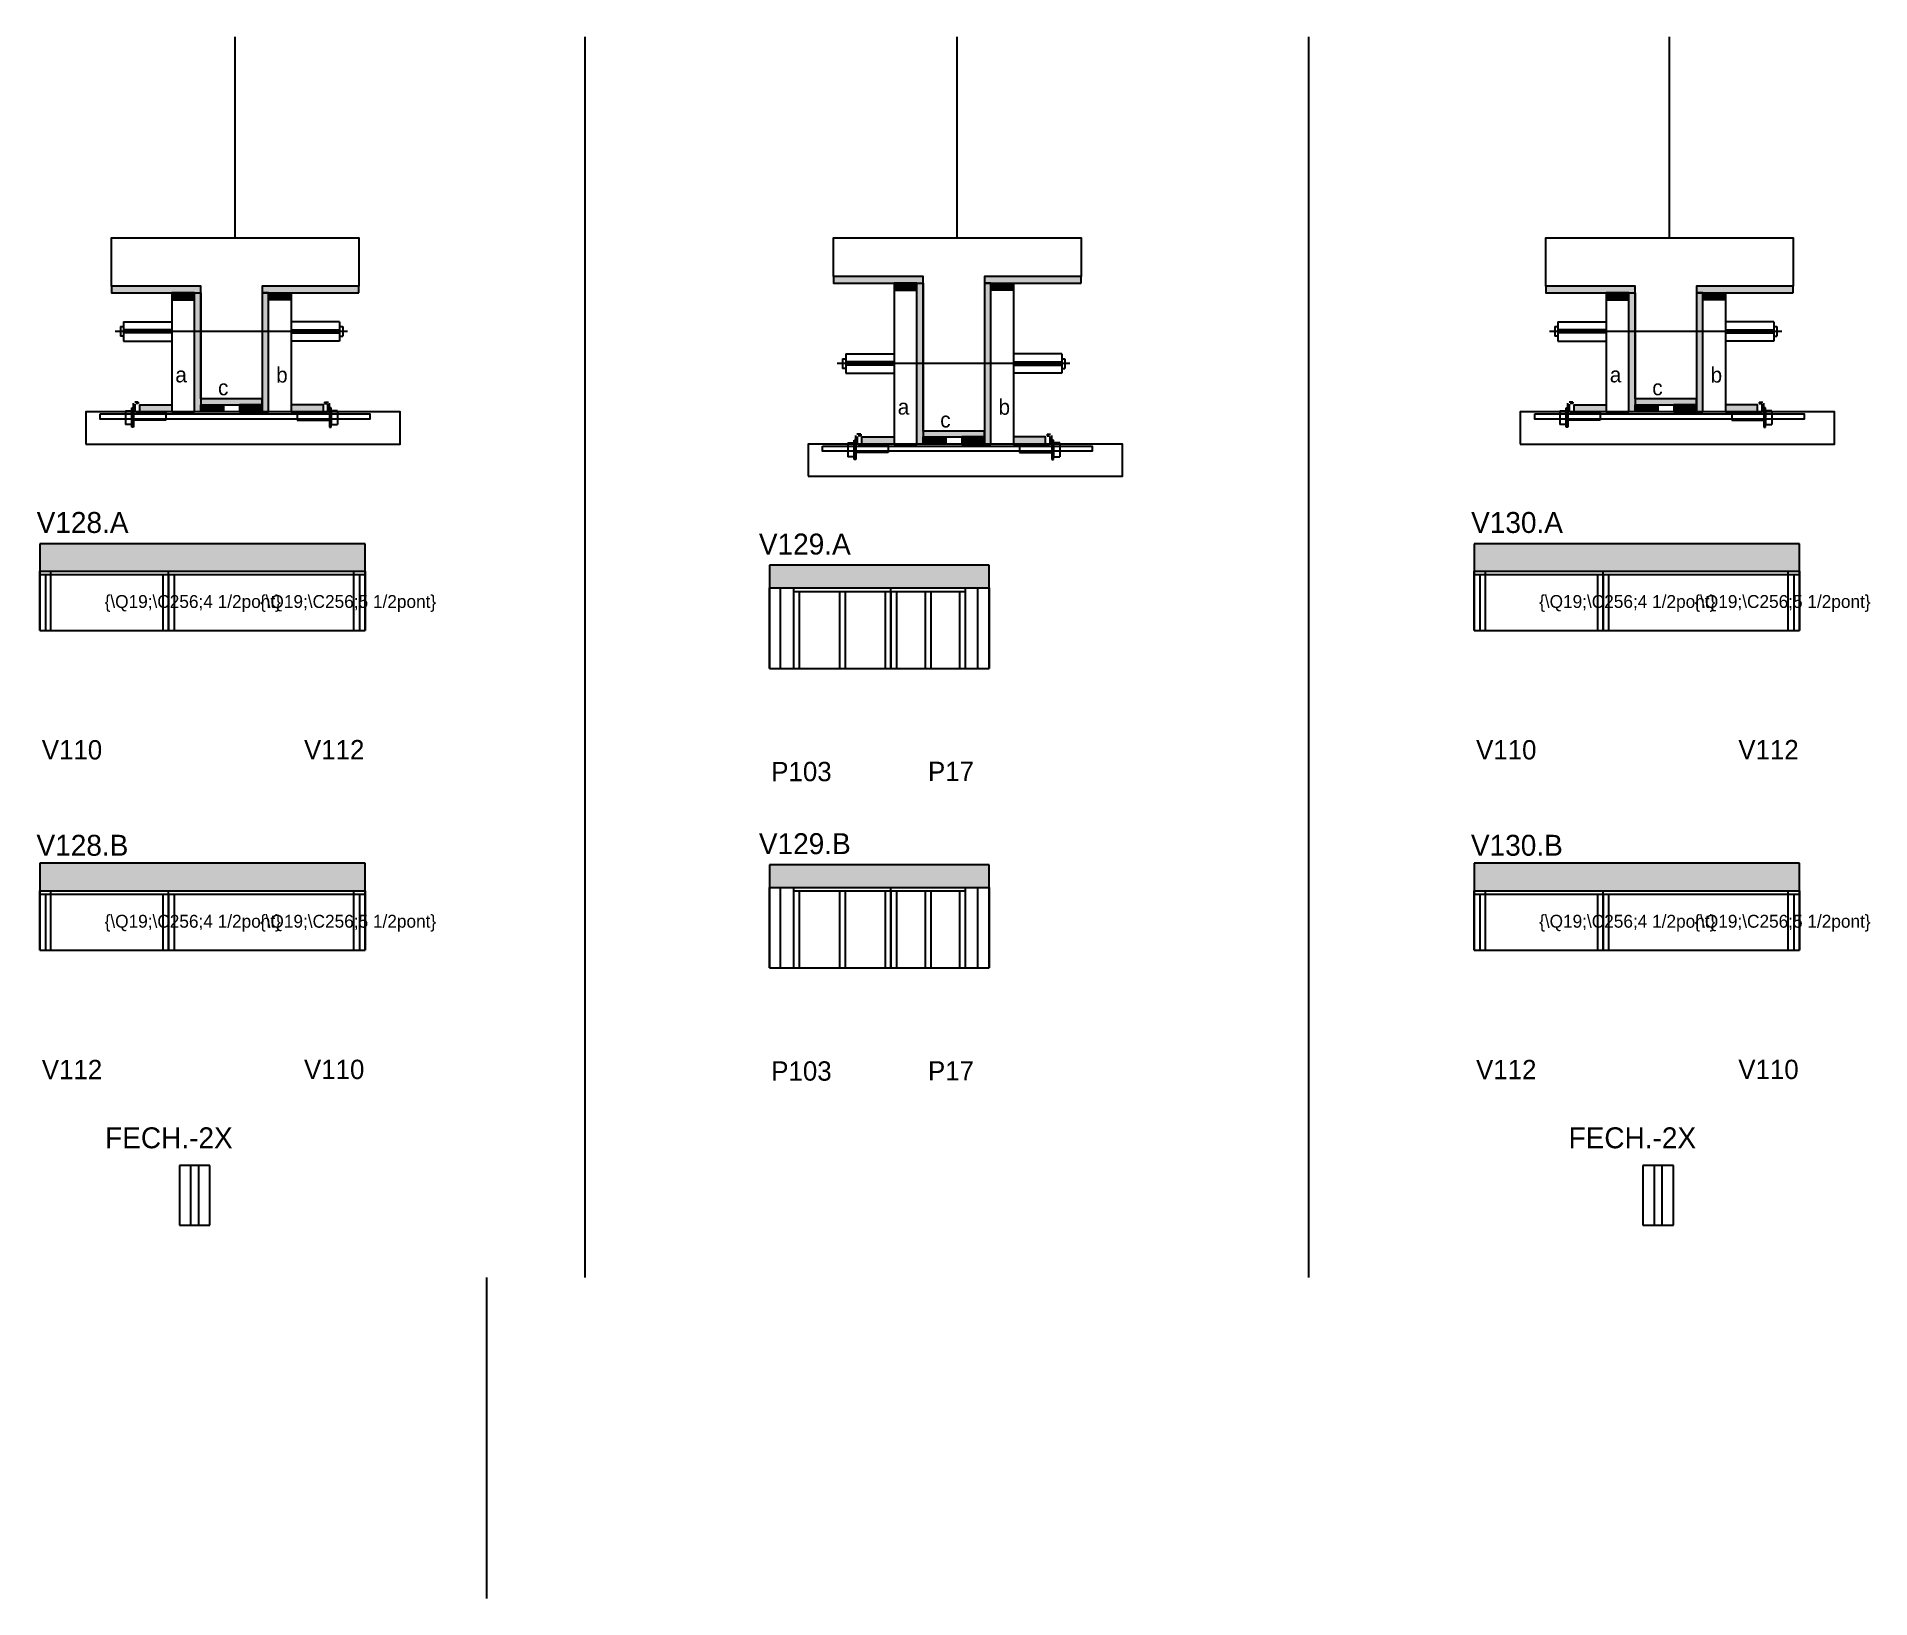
# Model space of a CAD drawing. Header units: metres. Extents: x 3316 to 4455, y 10209 to 11179.
import ezdxf

# ---------------------------------------------------------------- set-up
doc = ezdxf.new("R2010")
doc.units = ezdxf.units.M
for name, color, linetype in [('5', 7, 'Continuous'), ('barrote', 7, 'Continuous'), ('CONCRETO', 7, 'Continuous'), ('COTA', 7, 'Continuous'), ('detalhes', 7, 'Continuous'), ('Hachura', 7, 'Continuous'), ('Madeira', 7, 'Continuous'), ('Painéis', 7, 'Continuous'), ('presilha', 7, 'Continuous'), ('SARR_2.2x7', 7, 'Continuous'), ('SARR_3.5x7', 7, 'Continuous'), ('SCO-___-LAJ', 7, 'Continuous'), ('TENSOR', 7, 'Continuous'), ('texto', 7, 'Continuous'), ('Texto Seção', 7, 'Continuous')]:
    doc.layers.add(name, color=color, linetype=linetype)

msp = doc.modelspace()

# ---------------------------------------------------------------- hatches: boundary and pattern name
at = {"layer": 'COTA'}
h = msp.add_hatch(color=7, dxfattribs=at)
h.dxf.hatch_style = 1
h.paths.add_polyline_path([(3520.1, 10863.6), (3318.1, 10863.6), (3318.1, 10863.6), (3318.1, 10846.6), (3318.1, 10846.6), (3520.1, 10846.6), (3520.1, 10846.6), (3520.1, 10863.6)])
h = msp.add_hatch(color=7, dxfattribs=at)
h.dxf.hatch_style = 1
h.paths.add_polyline_path([(4410.7, 10863.6), (4208.7, 10863.6), (4208.7, 10863.6), (4208.7, 10846.6), (4208.7, 10846.6), (4410.7, 10846.6), (4410.7, 10846.6), (4410.7, 10863.6)])
h = msp.add_hatch(color=7, dxfattribs=at)
h.dxf.hatch_style = 1
h.paths.add_polyline_path([(3907.6, 10850.2), (3771.1, 10850.2), (3771.1, 10850.2), (3771.1, 10836.2), (3771.1, 10836.2), (3907.6, 10836.2), (3907.6, 10836.2), (3907.6, 10850.2)])
h = msp.add_hatch(color=7, dxfattribs=at)
h.dxf.hatch_style = 1
h.paths.add_polyline_path([(3520.1, 10665.1), (3318.1, 10665.1), (3318.1, 10665.1), (3318.1, 10648.1), (3318.1, 10648.1), (3520.1, 10648.1), (3520.1, 10648.1), (3520.1, 10665.1)])
h = msp.add_hatch(color=7, dxfattribs=at)
h.dxf.hatch_style = 1
h.paths.add_polyline_path([(3907.6, 10664.1), (3771.1, 10664.1), (3771.1, 10664.1), (3771.1, 10650.1), (3771.1, 10650.1), (3907.6, 10650.1), (3907.6, 10650.1), (3907.6, 10664.1)])
h = msp.add_hatch(color=7, dxfattribs=at)
h.dxf.hatch_style = 1
h.paths.add_polyline_path([(4410.7, 10665.1), (4208.7, 10665.1), (4208.7, 10665.1), (4208.7, 10648.1), (4208.7, 10648.1), (4410.7, 10648.1), (4410.7, 10648.1), (4410.7, 10665.1)])
at = {"layer": 'Hachura'}
h = msp.add_hatch(color=7, dxfattribs=at)
h.dxf.hatch_style = 1
h.paths.add_polyline_path([(3418.2, 11019.5), (3418.2, 11023.5), (3418.2, 11023.5), (3362.6, 11023.5), (3362.6, 11023.5), (3362.6, 11019.5), (3362.6, 11019.5), (3418.2, 11019.5)])
h = msp.add_hatch(color=7, dxfattribs=at)
h.dxf.hatch_style = 1
h.paths.add_polyline_path([(3516.2, 11019.5), (3516.2, 11023.5), (3516.2, 11023.5), (3456.2, 11023.5), (3456.2, 11023.5), (3456.2, 11019.5), (3456.2, 11019.5), (3516.2, 11019.5)])
h = msp.add_hatch(color=7, dxfattribs=at)
h.dxf.hatch_style = 1
h.paths.add_polyline_path([(3866.6, 11025.5), (3866.6, 11029.5), (3866.6, 11029.5), (3811, 11029.5), (3811, 11029.5), (3811, 11025.5), (3811, 11025.5), (3866.6, 11025.5)])
h = msp.add_hatch(color=7, dxfattribs=at)
h.dxf.hatch_style = 1
h.paths.add_polyline_path([(3862.6, 11021.1), (3862.6, 11025.5), (3862.6, 11025.5), (3848.6, 11025.5), (3848.6, 11025.5), (3848.6, 11021.1), (3848.6, 11021.1), (3862.6, 11021.1)])
h = msp.add_hatch(color=7, dxfattribs=at)
h.dxf.hatch_style = 1
h.paths.add_polyline_path([(3862.6, 11025.5), (3866.6, 11025.5), (3866.6, 11025.5), (3866.6, 10925.5), (3866.6, 10925.5), (3862.6, 10925.5), (3862.6, 10925.5), (3862.6, 11025.5)])
h = msp.add_hatch(color=7, dxfattribs=at)
h.dxf.hatch_style = 1
h.paths.add_polyline_path([(3964.6, 11025.5), (3964.6, 11029.5), (3964.6, 11029.5), (3904.6, 11029.5), (3904.6, 11029.5), (3904.6, 11025.5), (3904.6, 11025.5), (3964.6, 11025.5)])
h = msp.add_hatch(color=7, dxfattribs=at)
h.dxf.hatch_style = 1
h.paths.add_polyline_path([(3908.6, 11025.5), (3904.6, 11025.5), (3904.6, 11025.5), (3904.6, 10925.5), (3904.6, 10925.5), (3908.6, 10925.5), (3908.6, 10925.5), (3908.6, 11025.5)])
h = msp.add_hatch(color=7, dxfattribs=at)
h.dxf.hatch_style = 1
h.paths.add_polyline_path([(3908.6, 11021.1), (3908.6, 11025.5), (3908.6, 11025.5), (3922.6, 11025.5), (3922.6, 11025.5), (3922.6, 11021.1), (3922.6, 11021.1), (3908.6, 11021.1)])
h = msp.add_hatch(color=7, dxfattribs=at)
h.dxf.hatch_style = 1
h.paths.add_polyline_path([(4308.7, 11019.5), (4308.7, 11023.5), (4308.7, 11023.5), (4253.1, 11023.5), (4253.1, 11023.5), (4253.1, 11019.5), (4253.1, 11019.5), (4308.7, 11019.5)])
h = msp.add_hatch(color=7, dxfattribs=at)
h.dxf.hatch_style = 1
h.paths.add_polyline_path([(4406.7, 11019.5), (4406.7, 11023.5), (4406.7, 11023.5), (4346.7, 11023.5), (4346.7, 11023.5), (4346.7, 11019.5), (4346.7, 11019.5), (4406.7, 11019.5)])
h = msp.add_hatch(color=7, dxfattribs=at)
h.dxf.hatch_style = 1
h.paths.add_polyline_path([(3414.2, 11015.1), (3414.2, 11019.5), (3414.2, 11019.5), (3400.2, 11019.5), (3400.2, 11019.5), (3400.2, 11015.1), (3400.2, 11015.1), (3414.2, 11015.1)])
h = msp.add_hatch(color=7, dxfattribs=at)
h.dxf.hatch_style = 1
h.paths.add_polyline_path([(3414.2, 11019.5), (3418.2, 11019.5), (3418.2, 11019.5), (3418.2, 10945.5), (3418.2, 10945.5), (3414.2, 10945.5), (3414.2, 10945.5), (3414.2, 11019.5)])
h = msp.add_hatch(color=7, dxfattribs=at)
h.dxf.hatch_style = 1
h.paths.add_polyline_path([(3460.2, 11019.5), (3456.2, 11019.5), (3456.2, 11019.5), (3456.2, 10945.5), (3456.2, 10945.5), (3460.2, 10945.5), (3460.2, 10945.5), (3460.2, 11019.5)])
h = msp.add_hatch(color=7, dxfattribs=at)
h.dxf.hatch_style = 1
h.paths.add_polyline_path([(3460.2, 11015.1), (3460.2, 11019.5), (3460.2, 11019.5), (3474.2, 11019.5), (3474.2, 11019.5), (3474.2, 11015.1), (3474.2, 11015.1), (3460.2, 11015.1)])
h = msp.add_hatch(color=7, dxfattribs=at)
h.dxf.hatch_style = 1
h.paths.add_polyline_path([(4304.7, 11015.1), (4304.7, 11019.5), (4304.7, 11019.5), (4290.7, 11019.5), (4290.7, 11019.5), (4290.7, 11015.1), (4290.7, 11015.1), (4304.7, 11015.1)])
h = msp.add_hatch(color=7, dxfattribs=at)
h.dxf.hatch_style = 1
h.paths.add_polyline_path([(4304.7, 11019.5), (4308.7, 11019.5), (4308.7, 11019.5), (4308.7, 10945.5), (4308.7, 10945.5), (4304.7, 10945.5), (4304.7, 10945.5), (4304.7, 11019.5)])
h = msp.add_hatch(color=7, dxfattribs=at)
h.dxf.hatch_style = 1
h.paths.add_polyline_path([(4350.7, 11019.5), (4346.7, 11019.5), (4346.7, 11019.5), (4346.7, 10945.5), (4346.7, 10945.5), (4350.7, 10945.5), (4350.7, 10945.5), (4350.7, 11019.5)])
h = msp.add_hatch(color=7, dxfattribs=at)
h.dxf.hatch_style = 1
h.paths.add_polyline_path([(4350.7, 11015.1), (4350.7, 11019.5), (4350.7, 11019.5), (4364.7, 11019.5), (4364.7, 11019.5), (4364.7, 11015.1), (4364.7, 11015.1), (4350.7, 11015.1)])
h = msp.add_hatch(color=7, dxfattribs=at)
h.dxf.hatch_style = 1
h.paths.add_polyline_path([(3456.2, 10949.9), (3456.2, 10953.5), (3456.2, 10953.5), (3418.2, 10953.5), (3418.2, 10953.5), (3418.2, 10949.9), (3418.2, 10949.9), (3456.2, 10949.9)])
h = msp.add_hatch(color=7, dxfattribs=at)
h.dxf.hatch_style = 1
h.paths.add_polyline_path([(4346.7, 10949.9), (4346.7, 10953.5), (4346.7, 10953.5), (4308.7, 10953.5), (4308.7, 10953.5), (4308.7, 10949.9), (4308.7, 10949.9), (4346.7, 10949.9)])
h = msp.add_hatch(color=7, dxfattribs=at)
h.dxf.hatch_style = 1
h.paths.add_polyline_path([(3380.2, 10945.5), (3380.2, 10949.9), (3380.2, 10949.9), (3400.2, 10949.9), (3400.2, 10949.9), (3400.2, 10945.5), (3400.2, 10945.5), (3380.2, 10945.5)])
h = msp.add_hatch(color=7, dxfattribs=at)
h.dxf.hatch_style = 1
h.paths.add_polyline_path([(3418.2, 10945.5), (3418.2, 10949.9), (3418.2, 10949.9), (3432.2, 10949.9), (3432.2, 10949.9), (3432.2, 10945.5), (3432.2, 10945.5), (3418.2, 10945.5)])
h = msp.add_hatch(color=7, dxfattribs=at)
h.dxf.hatch_style = 1
h.paths.add_polyline_path([(3456.2, 10945.5), (3456.2, 10949.9), (3456.2, 10949.9), (3442.2, 10949.9), (3442.2, 10949.9), (3442.2, 10945.5), (3442.2, 10945.5), (3456.2, 10945.5)])
h = msp.add_hatch(color=7, dxfattribs=at)
h.dxf.hatch_style = 1
h.paths.add_polyline_path([(3494.2, 10945.5), (3494.2, 10949.9), (3494.2, 10949.9), (3474.2, 10949.9), (3474.2, 10949.9), (3474.2, 10945.5), (3474.2, 10945.5), (3494.2, 10945.5)])
h = msp.add_hatch(color=7, dxfattribs=at)
h.dxf.hatch_style = 1
h.paths.add_polyline_path([(4270.7, 10945.5), (4270.7, 10949.9), (4270.7, 10949.9), (4290.7, 10949.9), (4290.7, 10949.9), (4290.7, 10945.5), (4290.7, 10945.5), (4270.7, 10945.5)])
h = msp.add_hatch(color=7, dxfattribs=at)
h.dxf.hatch_style = 1
h.paths.add_polyline_path([(4308.7, 10945.5), (4308.7, 10949.9), (4308.7, 10949.9), (4322.7, 10949.9), (4322.7, 10949.9), (4322.7, 10945.5), (4322.7, 10945.5), (4308.7, 10945.5)])
h = msp.add_hatch(color=7, dxfattribs=at)
h.dxf.hatch_style = 1
h.paths.add_polyline_path([(4346.7, 10945.5), (4346.7, 10949.9), (4346.7, 10949.9), (4332.7, 10949.9), (4332.7, 10949.9), (4332.7, 10945.5), (4332.7, 10945.5), (4346.7, 10945.5)])
h = msp.add_hatch(color=7, dxfattribs=at)
h.dxf.hatch_style = 1
h.paths.add_polyline_path([(4384.7, 10945.5), (4384.7, 10949.9), (4384.7, 10949.9), (4364.7, 10949.9), (4364.7, 10949.9), (4364.7, 10945.5), (4364.7, 10945.5), (4384.7, 10945.5)])
h = msp.add_hatch(color=7, dxfattribs=at)
h.dxf.hatch_style = 1
h.paths.add_polyline_path([(3828.6, 10925.5), (3828.6, 10929.9), (3828.6, 10929.9), (3848.6, 10929.9), (3848.6, 10929.9), (3848.6, 10925.5), (3848.6, 10925.5), (3828.6, 10925.5)])
h = msp.add_hatch(color=7, dxfattribs=at)
h.dxf.hatch_style = 1
h.paths.add_polyline_path([(3904.6, 10929.9), (3904.6, 10933.5), (3904.6, 10933.5), (3866.6, 10933.5), (3866.6, 10933.5), (3866.6, 10929.9), (3866.6, 10929.9), (3904.6, 10929.9)])
h = msp.add_hatch(color=7, dxfattribs=at)
h.dxf.hatch_style = 1
h.paths.add_polyline_path([(3866.6, 10925.5), (3866.6, 10929.9), (3866.6, 10929.9), (3880.6, 10929.9), (3880.6, 10929.9), (3880.6, 10925.5), (3880.6, 10925.5), (3866.6, 10925.5)])
h = msp.add_hatch(color=7, dxfattribs=at)
h.dxf.hatch_style = 1
h.paths.add_polyline_path([(3904.6, 10925.5), (3904.6, 10929.9), (3904.6, 10929.9), (3890.6, 10929.9), (3890.6, 10929.9), (3890.6, 10925.5), (3890.6, 10925.5), (3904.6, 10925.5)])
h = msp.add_hatch(color=7, dxfattribs=at)
h.dxf.hatch_style = 1
h.paths.add_polyline_path([(3942.6, 10925.5), (3942.6, 10929.9), (3942.6, 10929.9), (3922.6, 10929.9), (3922.6, 10929.9), (3922.6, 10925.5), (3922.6, 10925.5), (3942.6, 10925.5)])

# ---------------------------------------------------------------- linework, layer by layer
at = {"color": 7, "lineweight": 25}
for p, q in [((3368.2, 10998.5), (3368.2, 10992.5)), ((3368.2, 10998.5), (3370.2, 10998.5)), ((3370.2, 11001.5), (3370.2, 10989.5)), ((3370.2, 11001.5), (3400.2, 11001.5)), ((3504.2, 11001.5), (3474.2, 11001.5)), ((3504.2, 11001.5), (3504.2, 10989.5)), ((3504.2, 10998.5), (3506.2, 10998.5)), ((3506.2, 10998.5), (3506.2, 10992.5)), ((4258.7, 10998.5), (4258.7, 10992.5)), ((4258.7, 10998.5), (4260.7, 10998.5)), ((4260.7, 11001.5), (4260.7, 10989.5)), ((4260.7, 11001.5), (4290.7, 11001.5)), ((4394.7, 11001.5), (4364.7, 11001.5)), ((4394.7, 11001.5), (4394.7, 10989.5)), ((4394.7, 10998.5), (4396.7, 10998.5)), ((4396.7, 10998.5), (4396.7, 10992.5)), ((3370.2, 10992.5), (3368.2, 10992.5)), ((3400.2, 10996.5), (3370.2, 10996.5)), ((3400.2, 10994.5), (3370.2, 10994.5)), ((3370.2, 10989.5), (3400.2, 10989.5)), ((3474.2, 10996.5), (3504.2, 10996.5)), ((3474.2, 10994.5), (3504.2, 10994.5)), ((3504.2, 10989.5), (3474.2, 10989.5)), ((3504.2, 10992.5), (3506.2, 10992.5)), ((4260.7, 10992.5), (4258.7, 10992.5)), ((4290.7, 10996.5), (4260.7, 10996.5)), ((4290.7, 10994.5), (4260.7, 10994.5)), ((4260.7, 10989.5), (4290.7, 10989.5)), ((4364.7, 10996.5), (4394.7, 10996.5)), ((4364.7, 10994.5), (4394.7, 10994.5)), ((4394.7, 10989.5), (4364.7, 10989.5)), ((4394.7, 10992.5), (4396.7, 10992.5)), ((3816.6, 10978.5), (3816.6, 10972.5)), ((3816.6, 10978.5), (3818.6, 10978.5)), ((3818.6, 10981.5), (3818.6, 10969.5)), ((3818.6, 10981.5), (3848.6, 10981.5)), ((3848.6, 10976.5), (3818.6, 10976.5)), ((3952.6, 10981.5), (3922.6, 10981.5)), ((3922.6, 10976.5), (3952.6, 10976.5)), ((3952.6, 10981.5), (3952.6, 10969.5)), ((3952.6, 10978.5), (3954.6, 10978.5)), ((3954.6, 10978.5), (3954.6, 10972.5)), ((3818.6, 10972.5), (3816.6, 10972.5)), ((3848.6, 10974.5), (3818.6, 10974.5)), ((3818.6, 10969.5), (3848.6, 10969.5)), ((3922.6, 10974.5), (3952.6, 10974.5)), ((3952.6, 10969.5), (3922.6, 10969.5)), ((3952.6, 10972.5), (3954.6, 10972.5)), ((3595.6, 10208.5), (3595.6, 10407.8))]:
    msp.add_line(p, q, dxfattribs=at)
at = {"layer": 'barrote', "color": 7, "lineweight": 25}
for points in [[(3346.7, 10925.5), (3541.9, 10925.5), (3541.9, 10945.5), (3346.7, 10945.5)], [(4237.3, 10925.5), (4432.5, 10925.5), (4432.5, 10945.5), (4237.3, 10945.5)], [(3795.2, 10905.5), (3990.4, 10905.5), (3990.4, 10925.5), (3795.2, 10925.5)]]:
    msp.add_lwpolyline(points, close=True, dxfattribs=at)
at = {"layer": 'CONCRETO', "color": 7, "lineweight": 25}
for points in [[(3362.6, 11023.5), (3362.6, 11053.5), (3516.2, 11053.5), (3516.2, 11023.5), (3456.2, 11023.5), (3456.2, 10953.5), (3418.2, 10953.5), (3418.2, 11023.5)], [(3811, 11029.5), (3811, 11053.5), (3964.6, 11053.5), (3964.6, 11029.5), (3904.6, 11029.5), (3904.6, 10933.5), (3866.6, 10933.5), (3866.6, 11029.5)], [(4253.1, 11023.5), (4253.1, 11053.5), (4406.7, 11053.5), (4406.7, 11023.5), (4346.7, 11023.5), (4346.7, 10953.5), (4308.7, 10953.5), (4308.7, 11023.5)]]:
    msp.add_lwpolyline(points, close=True, dxfattribs=at)
at = {"layer": 'COTA', "color": 7, "lineweight": 25}
for p, q in [((3656.6, 11178.5), (3656.6, 10407.8)), ((4105.9, 11178.5), (4105.9, 10407.8)), ((3520.1, 10863.6), (3318.1, 10863.6)), ((3318.1, 10863.6), (3318.1, 10846.6)), ((3520.1, 10846.6), (3520.1, 10863.6)), ((4410.7, 10863.6), (4208.7, 10863.6)), ((4208.7, 10863.6), (4208.7, 10846.6)), ((4410.7, 10846.6), (4410.7, 10863.6)), ((3907.6, 10850.2), (3771.1, 10850.2)), ((3771.1, 10850.2), (3771.1, 10836.2)), ((3907.6, 10836.2), (3907.6, 10850.2)), ((3520.1, 10665.1), (3318.1, 10665.1)), ((3318.1, 10665.1), (3318.1, 10648.1)), ((3520.1, 10648.1), (3520.1, 10665.1)), ((3907.6, 10664.1), (3771.1, 10664.1)), ((3771.1, 10664.1), (3771.1, 10650.1)), ((3907.6, 10650.1), (3907.6, 10664.1)), ((4410.7, 10665.1), (4208.7, 10665.1)), ((4208.7, 10665.1), (4208.7, 10648.1)), ((4410.7, 10648.1), (4410.7, 10665.1))]:
    msp.add_line(p, q, dxfattribs=at)
at = {"layer": 'Defpoints', "color": 7, "lineweight": 25}
for p, q in [((3439.4, 11053.5), (3439.4, 11178.5)), ((3887.8, 11053.5), (3887.8, 11178.5)), ((4329.9, 11053.5), (4329.9, 11178.5))]:
    msp.add_line(p, q, dxfattribs=at)
at = {"layer": 'Madeira', "color": 7, "lineweight": 25}
for points in [[(3862.6, 11021.1), (3862.6, 11025.5), (3848.6, 11025.5), (3848.6, 11021.1)], [(3862.6, 11025.5), (3848.6, 11025.5), (3848.6, 10925.5), (3862.6, 10925.5)], [(3908.6, 11021.1), (3908.6, 11025.5), (3922.6, 11025.5), (3922.6, 11021.1)], [(3908.6, 11025.5), (3922.6, 11025.5), (3922.6, 10925.5), (3908.6, 10925.5)], [(3414.2, 11015.1), (3414.2, 11019.5), (3400.2, 11019.5), (3400.2, 11015.1)], [(3414.2, 11019.5), (3400.2, 11019.5), (3400.2, 10945.5), (3414.2, 10945.5)], [(3460.2, 11015.1), (3460.2, 11019.5), (3474.2, 11019.5), (3474.2, 11015.1)], [(3460.2, 11019.5), (3474.2, 11019.5), (3474.2, 10945.5), (3460.2, 10945.5)], [(4304.7, 11015.1), (4304.7, 11019.5), (4290.7, 11019.5), (4290.7, 11015.1)], [(4304.7, 11019.5), (4290.7, 11019.5), (4290.7, 10945.5), (4304.7, 10945.5)], [(4350.7, 11015.1), (4350.7, 11019.5), (4364.7, 11019.5), (4364.7, 11015.1)], [(4350.7, 11019.5), (4364.7, 11019.5), (4364.7, 10945.5), (4350.7, 10945.5)], [(3380.2, 10945.5), (3380.2, 10949.9), (3400.2, 10949.9), (3400.2, 10945.5)], [(3418.2, 10945.5), (3418.2, 10949.9), (3432.2, 10949.9), (3432.2, 10945.5)], [(3456.2, 10945.5), (3456.2, 10949.9), (3442.2, 10949.9), (3442.2, 10945.5)], [(3494.2, 10945.5), (3494.2, 10949.9), (3474.2, 10949.9), (3474.2, 10945.5)], [(4270.7, 10945.5), (4270.7, 10949.9), (4290.7, 10949.9), (4290.7, 10945.5)], [(4308.7, 10945.5), (4308.7, 10949.9), (4322.7, 10949.9), (4322.7, 10945.5)], [(4346.7, 10945.5), (4346.7, 10949.9), (4332.7, 10949.9), (4332.7, 10945.5)], [(4384.7, 10945.5), (4384.7, 10949.9), (4364.7, 10949.9), (4364.7, 10945.5)], [(3828.6, 10925.5), (3828.6, 10929.9), (3848.6, 10929.9), (3848.6, 10925.5)], [(3866.6, 10925.5), (3866.6, 10929.9), (3880.6, 10929.9), (3880.6, 10925.5)], [(3904.6, 10925.5), (3904.6, 10929.9), (3890.6, 10929.9), (3890.6, 10925.5)], [(3942.6, 10925.5), (3942.6, 10929.9), (3922.6, 10929.9), (3922.6, 10925.5)]]:
    msp.add_lwpolyline(points, close=True, dxfattribs=at)
at = {"layer": 'Painéis', "color": 7, "lineweight": 25}
for p, q in [((3318.1, 10846.6), (3520.1, 10846.6)), ((3318.1, 10809.6), (3318.1, 10846.6)), ((3398.1, 10809.6), (3398.1, 10846.6)), ((3520.1, 10809.6), (3520.1, 10846.6)), ((4208.7, 10846.6), (4410.7, 10846.6)), ((4208.7, 10809.6), (4208.7, 10846.6)), ((4288.7, 10809.6), (4288.7, 10846.6)), ((4410.7, 10809.6), (4410.7, 10846.6)), ((3771.1, 10836.2), (3907.6, 10836.2)), ((3771.1, 10786.2), (3771.1, 10836.2)), ((3846.6, 10786.2), (3846.6, 10836.2)), ((3907.6, 10786.2), (3907.6, 10836.2)), ((3318.1, 10809.6), (3520.1, 10809.6)), ((4208.7, 10809.6), (4410.7, 10809.6)), ((3771.1, 10786.2), (3907.6, 10786.2)), ((3318.1, 10648.1), (3520.1, 10648.1)), ((3318.1, 10611.1), (3318.1, 10648.1)), ((3398.1, 10611.1), (3398.1, 10648.1)), ((3520.1, 10611.1), (3520.1, 10648.1)), ((3771.1, 10650.1), (3907.6, 10650.1)), ((3771.1, 10600.1), (3771.1, 10650.1)), ((3846.6, 10600.1), (3846.6, 10650.1)), ((3907.6, 10600.1), (3907.6, 10650.1)), ((4208.7, 10648.1), (4410.7, 10648.1)), ((4208.7, 10611.1), (4208.7, 10648.1)), ((4288.7, 10611.1), (4288.7, 10648.1)), ((4410.7, 10611.1), (4410.7, 10648.1)), ((3318.1, 10611.1), (3520.1, 10611.1)), ((4208.7, 10611.1), (4410.7, 10611.1)), ((3771.1, 10600.1), (3907.6, 10600.1)), ((3423.8, 10477.4), (3404.8, 10477.4)), ((3404.8, 10477.4), (3404.8, 10440.4)), ((3423.8, 10440.4), (3423.8, 10477.4)), ((4332.4, 10477.4), (4313.4, 10477.4)), ((4313.4, 10477.4), (4313.4, 10440.4)), ((4332.4, 10440.4), (4332.4, 10477.4)), ((3404.8, 10440.4), (3423.8, 10440.4)), ((4313.4, 10440.4), (4332.4, 10440.4))]:
    msp.add_line(p, q, dxfattribs=at)
for points in [[(3418.2, 11019.5), (3418.2, 11023.5), (3362.6, 11023.5), (3362.6, 11019.5)], [(3516.2, 11019.5), (3516.2, 11023.5), (3456.2, 11023.5), (3456.2, 11019.5)], [(3866.6, 11025.5), (3866.6, 11029.5), (3811, 11029.5), (3811, 11025.5)], [(3862.6, 11025.5), (3866.6, 11025.5), (3866.6, 10925.5), (3862.6, 10925.5)], [(3964.6, 11025.5), (3964.6, 11029.5), (3904.6, 11029.5), (3904.6, 11025.5)], [(3908.6, 11025.5), (3904.6, 11025.5), (3904.6, 10925.5), (3908.6, 10925.5)], [(4308.7, 11019.5), (4308.7, 11023.5), (4253.1, 11023.5), (4253.1, 11019.5)], [(4406.7, 11019.5), (4406.7, 11023.5), (4346.7, 11023.5), (4346.7, 11019.5)], [(3414.2, 11019.5), (3418.2, 11019.5), (3418.2, 10945.5), (3414.2, 10945.5)], [(3460.2, 11019.5), (3456.2, 11019.5), (3456.2, 10945.5), (3460.2, 10945.5)], [(4304.7, 11019.5), (4308.7, 11019.5), (4308.7, 10945.5), (4304.7, 10945.5)], [(4350.7, 11019.5), (4346.7, 11019.5), (4346.7, 10945.5), (4350.7, 10945.5)], [(3456.2, 10949.9), (3456.2, 10953.5), (3418.2, 10953.5), (3418.2, 10949.9)], [(4346.7, 10949.9), (4346.7, 10953.5), (4308.7, 10953.5), (4308.7, 10949.9)], [(3904.6, 10929.9), (3904.6, 10933.5), (3866.6, 10933.5), (3866.6, 10929.9)]]:
    msp.add_lwpolyline(points, close=True, dxfattribs=at)
at = {"layer": 'presilha', "color": 7, "lineweight": 25}
for p, q in [((3371.3, 10946.2), (3375.3, 10946.2)), ((3371.3, 10946.2), (3371.3, 10937.6)), ((3375.3, 10947.9), (3376.3, 10947.9)), ((3375.3, 10935.9), (3375.3, 10947.9)), ((3375.3, 10946.2), (3375.3, 10937.6)), ((3376.3, 10944.7), (3376.3, 10950.8)), ((3376.3, 10947.9), (3376.3, 10935.9)), ((3379.3, 10951.6), (3377.1, 10951.6)), ((3377.3, 10945.3), (3377.3, 10950.2)), ((3379.3, 10950.6), (3377.7, 10950.6)), ((3396.3, 10944.9), (3377.7, 10944.9)), ((3379.3, 10951.6), (3379.3, 10950.6)), ((3396.3, 10944.9), (3396.3, 10940.3)), ((3478, 10944.9), (3478, 10940.3)), ((3478, 10944.9), (3496.7, 10944.9)), ((3495, 10951.6), (3495, 10950.6)), ((3495, 10951.6), (3497.3, 10951.6)), ((3495, 10950.6), (3496.7, 10950.6)), ((3497, 10945.3), (3497, 10950.2)), ((3498, 10944.7), (3498, 10950.8)), ((3499, 10947.9), (3498, 10947.9)), ((3498, 10947.9), (3498, 10935.9)), ((3499, 10935.9), (3499, 10947.9)), ((3503, 10946.2), (3499, 10946.2)), ((3499, 10946.2), (3499, 10937.6)), ((3503, 10946.2), (3503, 10937.6)), ((4261.9, 10946.2), (4265.9, 10946.2)), ((4261.9, 10946.2), (4261.9, 10937.6)), ((4265.9, 10947.9), (4266.9, 10947.9)), ((4265.9, 10935.9), (4265.9, 10947.9)), ((4265.9, 10946.2), (4265.9, 10937.6)), ((4266.9, 10944.7), (4266.9, 10950.8)), ((4266.9, 10947.9), (4266.9, 10935.9)), ((4269.9, 10951.6), (4267.6, 10951.6)), ((4267.9, 10945.3), (4267.9, 10950.2)), ((4269.9, 10950.6), (4268.3, 10950.6)), ((4286.9, 10944.9), (4268.3, 10944.9)), ((4269.9, 10951.6), (4269.9, 10950.6)), ((4286.9, 10944.9), (4286.9, 10940.3)), ((4368.6, 10944.9), (4368.6, 10940.3)), ((4368.6, 10944.9), (4387.2, 10944.9)), ((4385.6, 10951.6), (4385.6, 10950.6)), ((4385.6, 10951.6), (4387.9, 10951.6)), ((4385.6, 10950.6), (4387.2, 10950.6)), ((4387.6, 10945.3), (4387.6, 10950.2)), ((4388.6, 10944.7), (4388.6, 10950.8)), ((4389.6, 10947.9), (4388.6, 10947.9)), ((4388.6, 10947.9), (4388.6, 10935.9)), ((4389.6, 10935.9), (4389.6, 10947.9)), ((4393.6, 10946.2), (4389.6, 10946.2)), ((4389.6, 10946.2), (4389.6, 10937.6)), ((4393.6, 10946.2), (4393.6, 10937.6)), ((3375.3, 10937.6), (3371.3, 10937.6)), ((3376.3, 10935.9), (3375.3, 10935.9)), ((3396.3, 10940.3), (3376.3, 10940.3)), ((3478, 10940.3), (3498, 10940.3)), ((3498, 10935.9), (3499, 10935.9)), ((3499, 10937.6), (3503, 10937.6)), ((3824.8, 10924.7), (3824.8, 10930.8)), ((3827.8, 10931.6), (3825.5, 10931.6)), ((3825.8, 10925.3), (3825.8, 10930.2)), ((3827.8, 10930.6), (3826.2, 10930.6)), ((3827.8, 10931.6), (3827.8, 10930.6)), ((3943.5, 10931.6), (3943.5, 10930.6)), ((3943.5, 10931.6), (3945.7, 10931.6)), ((3943.5, 10930.6), (3945.1, 10930.6)), ((3945.5, 10925.3), (3945.5, 10930.2)), ((3946.5, 10924.7), (3946.5, 10930.8)), ((4265.9, 10937.6), (4261.9, 10937.6)), ((4266.9, 10935.9), (4265.9, 10935.9)), ((4286.9, 10940.3), (4266.9, 10940.3)), ((4368.6, 10940.3), (4388.6, 10940.3)), ((4388.6, 10935.9), (4389.6, 10935.9)), ((4389.6, 10937.6), (4393.6, 10937.6)), ((3819.8, 10926.2), (3823.8, 10926.2)), ((3819.8, 10926.2), (3819.8, 10917.6)), ((3823.8, 10927.9), (3824.8, 10927.9)), ((3823.8, 10915.9), (3823.8, 10927.9)), ((3823.8, 10926.2), (3823.8, 10917.6)), ((3824.8, 10927.9), (3824.8, 10915.9)), ((3844.8, 10920.3), (3824.8, 10920.3)), ((3844.8, 10924.9), (3826.2, 10924.9)), ((3844.8, 10924.9), (3844.8, 10920.3)), ((3926.5, 10924.9), (3926.5, 10920.3)), ((3926.5, 10924.9), (3945.1, 10924.9)), ((3926.5, 10920.3), (3946.5, 10920.3)), ((3947.5, 10927.9), (3946.5, 10927.9)), ((3946.5, 10927.9), (3946.5, 10915.9)), ((3947.5, 10915.9), (3947.5, 10927.9)), ((3951.5, 10926.2), (3947.5, 10926.2)), ((3947.5, 10926.2), (3947.5, 10917.6)), ((3951.5, 10926.2), (3951.5, 10917.6)), ((3823.8, 10917.6), (3819.8, 10917.6)), ((3824.8, 10915.9), (3823.8, 10915.9)), ((3946.5, 10915.9), (3947.5, 10915.9)), ((3947.5, 10917.6), (3951.5, 10917.6))]:
    msp.add_line(p, q, dxfattribs=at)
at = {"layer": 'SARR_2.2x7', "color": 7, "lineweight": 25}
for p, q in [((3318.1, 10844.4), (3398.1, 10844.4)), ((3325.1, 10809.6), (3325.1, 10846.6)), ((3398.1, 10844.4), (3520.1, 10844.4)), ((3513.1, 10809.6), (3513.1, 10846.6)), ((4208.7, 10844.4), (4288.7, 10844.4)), ((4215.7, 10809.6), (4215.7, 10846.6)), ((4288.7, 10844.4), (4410.7, 10844.4)), ((4403.7, 10809.6), (4403.7, 10846.6)), ((3778.1, 10786.2), (3778.1, 10836.2)), ((3786.1, 10834), (3846.6, 10834)), ((3846.6, 10834), (3892.6, 10834)), ((3900.6, 10786.2), (3900.6, 10836.2)), ((3318.1, 10645.9), (3398.1, 10645.9)), ((3325.1, 10611.1), (3325.1, 10648.1)), ((3398.1, 10645.9), (3520.1, 10645.9)), ((3513.1, 10611.1), (3513.1, 10648.1)), ((3778.1, 10600.1), (3778.1, 10650.1)), ((3786.1, 10647.9), (3846.6, 10647.9)), ((3846.6, 10647.9), (3892.6, 10647.9)), ((3900.6, 10600.1), (3900.6, 10650.1)), ((4208.7, 10645.9), (4288.7, 10645.9)), ((4215.7, 10611.1), (4215.7, 10648.1)), ((4288.7, 10645.9), (4410.7, 10645.9)), ((4403.7, 10611.1), (4403.7, 10648.1)), ((3411.8, 10477.4), (3411.8, 10440.4)), ((3416.8, 10440.4), (3416.8, 10477.4)), ((4320.4, 10477.4), (4320.4, 10440.4)), ((4325.4, 10440.4), (4325.4, 10477.4))]:
    msp.add_line(p, q, dxfattribs=at)
at = {"layer": 'SARR_3.5x7', "color": 7, "lineweight": 25}
for p, q in [((3318.1, 10846.6), (3318.1, 10809.6)), ((3321.6, 10844.4), (3321.6, 10809.6)), ((3394.6, 10844.4), (3394.6, 10809.6)), ((3398.1, 10844.4), (3398.1, 10809.6)), ((3401.6, 10844.4), (3401.6, 10809.6)), ((3516.6, 10844.4), (3516.6, 10809.6)), ((3520.1, 10846.6), (3520.1, 10809.6)), ((4208.7, 10846.6), (4208.7, 10809.6)), ((4212.2, 10844.4), (4212.2, 10809.6)), ((4285.2, 10844.4), (4285.2, 10809.6)), ((4288.7, 10844.4), (4288.7, 10809.6)), ((4292.2, 10844.4), (4292.2, 10809.6)), ((4407.2, 10844.4), (4407.2, 10809.6)), ((4410.7, 10846.6), (4410.7, 10809.6)), ((3771.1, 10836.2), (3771.1, 10786.2)), ((3786.1, 10836.2), (3786.1, 10786.2)), ((3789.6, 10834), (3789.6, 10786.2)), ((3814.6, 10834), (3814.6, 10786.2)), ((3818.1, 10834), (3818.1, 10786.2)), ((3843.1, 10834), (3843.1, 10786.2)), ((3846.6, 10834), (3846.6, 10786.2)), ((3850.1, 10834), (3850.1, 10786.2)), ((3867.9, 10834), (3867.9, 10786.2)), ((3871.4, 10834), (3871.4, 10786.2)), ((3889.1, 10834), (3889.1, 10786.2)), ((3892.6, 10836.2), (3892.6, 10786.2)), ((3907.6, 10836.2), (3907.6, 10786.2)), ((3318.1, 10809.6), (3321.6, 10809.6)), ((3394.6, 10809.6), (3398.1, 10809.6)), ((3398.1, 10809.6), (3401.6, 10809.6)), ((3516.6, 10809.6), (3520.1, 10809.6)), ((4208.7, 10809.6), (4212.2, 10809.6)), ((4285.2, 10809.6), (4288.7, 10809.6)), ((4288.7, 10809.6), (4292.2, 10809.6)), ((4407.2, 10809.6), (4410.7, 10809.6)), ((3771.1, 10786.2), (3774.6, 10786.2)), ((3843.1, 10786.2), (3846.6, 10786.2)), ((3846.6, 10786.2), (3850.1, 10786.2)), ((3904.1, 10786.2), (3907.6, 10786.2)), ((3318.1, 10648.1), (3318.1, 10611.1)), ((3321.6, 10645.9), (3321.6, 10611.1)), ((3394.6, 10645.9), (3394.6, 10611.1)), ((3398.1, 10645.9), (3398.1, 10611.1)), ((3401.6, 10645.9), (3401.6, 10611.1)), ((3516.6, 10645.9), (3516.6, 10611.1)), ((3520.1, 10648.1), (3520.1, 10611.1)), ((3771.1, 10650.1), (3771.1, 10600.1)), ((3786.1, 10650.1), (3786.1, 10600.1)), ((3789.6, 10647.9), (3789.6, 10600.1)), ((3814.6, 10647.9), (3814.6, 10600.1)), ((3818.1, 10647.9), (3818.1, 10600.1)), ((3843.1, 10647.9), (3843.1, 10600.1)), ((3846.6, 10647.9), (3846.6, 10600.1)), ((3850.1, 10647.9), (3850.1, 10600.1)), ((3867.9, 10647.9), (3867.9, 10600.1)), ((3871.4, 10647.9), (3871.4, 10600.1)), ((3889.1, 10647.9), (3889.1, 10600.1)), ((3892.6, 10650.1), (3892.6, 10600.1)), ((3907.6, 10650.1), (3907.6, 10600.1)), ((4208.7, 10648.1), (4208.7, 10611.1)), ((4212.2, 10645.9), (4212.2, 10611.1)), ((4285.2, 10645.9), (4285.2, 10611.1)), ((4288.7, 10645.9), (4288.7, 10611.1)), ((4292.2, 10645.9), (4292.2, 10611.1)), ((4407.2, 10645.9), (4407.2, 10611.1)), ((4410.7, 10648.1), (4410.7, 10611.1)), ((3318.1, 10611.1), (3321.6, 10611.1)), ((3394.6, 10611.1), (3398.1, 10611.1)), ((3398.1, 10611.1), (3401.6, 10611.1)), ((3516.6, 10611.1), (3520.1, 10611.1)), ((4208.7, 10611.1), (4212.2, 10611.1)), ((4285.2, 10611.1), (4288.7, 10611.1)), ((4288.7, 10611.1), (4292.2, 10611.1)), ((4407.2, 10611.1), (4410.7, 10611.1)), ((3771.1, 10600.1), (3774.6, 10600.1)), ((3843.1, 10600.1), (3846.6, 10600.1)), ((3846.6, 10600.1), (3850.1, 10600.1)), ((3904.1, 10600.1), (3907.6, 10600.1))]:
    msp.add_line(p, q, dxfattribs=at)
at = {"layer": 'SCO-___-LAJ', "color": 7, "lineweight": 25}
for points in [[(3355.7, 10944.2), (3523, 10944.2), (3523, 10941), (3355.7, 10941)], [(4246.3, 10944.2), (4413.6, 10944.2), (4413.6, 10941), (4246.3, 10941)], [(3804.2, 10924.2), (3971.5, 10924.2), (3971.5, 10921), (3804.2, 10921)]]:
    msp.add_lwpolyline(points, close=True, dxfattribs=at)
at = {"layer": 'TENSOR', "color": 7, "lineweight": 25}
for p, q in [((3509.2, 10995.5), (3364.9, 10995.5)), ((4399.7, 10995.5), (4255.4, 10995.5)), ((3957.6, 10975.5), (3813.3, 10975.5))]:
    msp.add_line(p, q, dxfattribs=at)

# ---------------------------------------------------------------- texts
at = {"layer": '5', "color": 7, "lineweight": 25}
for s, p in [('V110', (3319.4, 10729.6)), ('V112', (3482.2, 10729.7)), ('V110', (4209.9, 10729.6)), ('V112', (4372.7, 10729.7)), ('P103', (3772.3, 10716.1)), ('P17', (3869.6, 10716.2)), ('V112', (3319.4, 10531)), ('V110', (3482.2, 10531.1)), ('P103', (3772.3, 10530.1)), ('P17', (3869.6, 10530.2)), ('V112', (4209.9, 10531)), ('V110', (4372.7, 10531.1))]:
    msp.add_text(s, height=12, dxfattribs=at).set_placement(p)
at = {"layer": 'detalhes', "color": 7, "lineweight": 25}
for s, p in [('a', (3402.3, 10963.8)), ('b', (3464.9, 10963.7)), ('a', (4292.9, 10963.8)), ('b', (4355.5, 10963.7)), ('c', (3428.8, 10955.8)), ('b', (3913.4, 10943.7)), ('c', (4319.3, 10955.8)), ('a', (3850.8, 10943.8)), ('c', (3877.2, 10935.8))]:
    msp.add_text(s, height=9.6, dxfattribs=at).set_placement(p)
at = {"layer": 'texto', "color": 7, "lineweight": 25}
for s, p in [('{\\Q19;\\C256;4 1/2pont}', (3358.4, 10823.7)), ('{\\Q19;\\C256;5 1/2pont}', (3454.8, 10823.7)), ('{\\Q19;\\C256;4 1/2pont}', (4249, 10823.7)), ('{\\Q19;\\C256;5 1/2pont}', (4345.4, 10823.7)), ('{\\Q19;\\C256;4 1/2pont}', (3358.4, 10625.1)), ('{\\Q19;\\C256;5 1/2pont}', (3454.8, 10625.1)), ('{\\Q19;\\C256;4 1/2pont}', (4249, 10625.1)), ('{\\Q19;\\C256;5 1/2pont}', (4345.4, 10625.1))]:
    msp.add_text(s, height=8, dxfattribs=at).set_placement(p)
at = {"layer": 'Texto Seção', "color": 7, "lineweight": 25}
for s, p in [('V128.A', (3316.2, 10870.3)), ('V130.A', (4206.8, 10870.3)), ('V129.A', (3764.6, 10856.9)), ('V128.B', (3316.1, 10669.8)), ('V129.B', (3764.6, 10670.8)), ('V130.B', (4206.7, 10669.8)), ('FECH.-2X', (3358.7, 10488.1)), ('FECH.-2X', (4267.3, 10488.1))]:
    msp.add_text(s, height=13, dxfattribs=at).set_placement(p)

doc.saveas('drawing.dxf')
